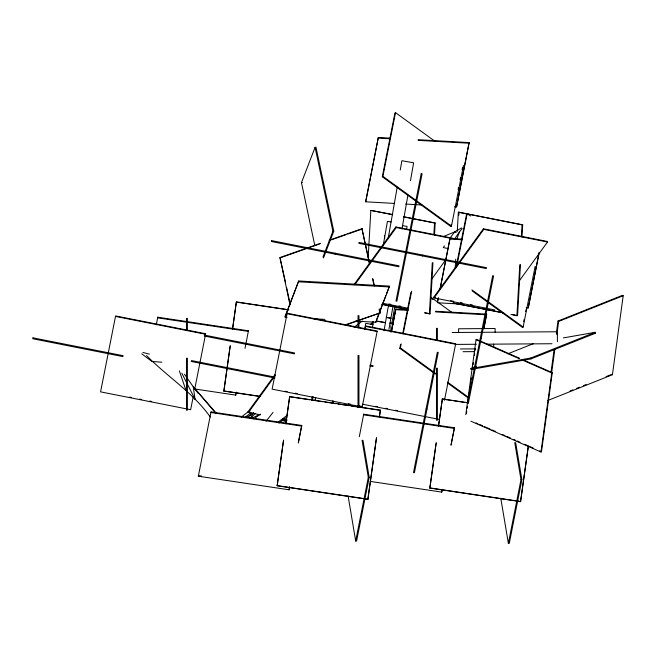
<?xml version="1.0" encoding="UTF-8"?>
<svg xmlns="http://www.w3.org/2000/svg" width="656" height="656" viewBox="0 0 656 656"><rect width="100%" height="100%" fill="white"/><g stroke="black" fill="none" stroke-linecap="round" stroke-linejoin="round"><path stroke-width="0.98" d="M332.83 402.661L332.945 400.619M333.428 403.629L333.543 401.587M368.188 257.341L370.837 210.404L392.395 214.487M432.944 262.753L430.065 313.765L429.401 313.822L432.279 262.802M433.895 234.241L434.526 223.015L403.678 216.906M434.493 235.209L435.19 222.966L403.342 216.66M502.988 312.896L453.23 303.047L453.345 301.006M455.182 268.361L455.707 259.177M457.257 231.625L458.355 212.241L459.011 212.191L522.701 224.803L522.012 237.046M458.839 215.25L459.011 212.191M520.454 264.589L517.576 315.61L516.92 315.659L519.798 264.647M521.405 236.078L522.037 224.852L458.355 212.241M157.727 317.209L157.661 317.857L248.37 331.428L248.435 330.788L157.727 317.209L156.284 324.827M289.64 486.809L289.05 489.794L198.342 476.215L198.415 475.567L201.433 476.026M211.019 411.886L210.953 412.526L301.662 426.105L301.727 425.457L211.019 411.886L198.342 476.215M194.438 388.934L235.758 395.117L235.824 394.469M289.05 489.794L289.509 487.154M363.703 414.198L363.637 414.846L454.346 428.417L454.411 427.769L363.703 414.198L359.308 436.732M370.181 481.397L441.734 492.107L442.193 489.466M465.817 414.674L476.043 339.693L476.551 339.365L519.552 358.258M466.465 413.337L466.744 411.312M467.154 408.27L467.433 406.244M467.843 403.202L468.122 401.177M469.089 394.084L469.368 392.058M469.778 389.016L470.057 386.991M470.475 383.949L470.746 381.923M471.024 379.898L471.303 377.872M472.541 368.754L472.82 366.729M473.099 364.695L473.37 362.67M474.337 355.577L474.616 353.551M475.034 350.509L475.305 348.484M550.966 372.715L554.14 349.41M556.354 333.199L558.01 321.038L622.552 295.307L623.2 295.7L612.425 374.732L547.875 400.463M551.327 375.134L554.927 348.787M556.854 334.601L558.65 321.432L623.2 295.7M470.877 421.193L540.987 452L551.762 372.969L552.27 372.641L523.291 359.906M540.987 452L541.487 451.672L552.27 372.641M259.145 396.388L223.868 391.107L230.084 346.598M232.486 329.402L236.373 301.916L288.779 309.755M223.868 391.107L230.297 345.409M232.552 329.222L236.373 301.916M376.552 437.47L367.868 499.355L277.16 485.776L283.376 441.275M285.918 423.063L289.665 396.585L380.373 410.156L379.381 417.241M277.16 485.776L283.589 440.078M285.852 423.899L289.665 396.585M315.142 400.636L315.569 397.602M315.208 400.455L315.634 397.421M367.868 499.355L376.347 438.659M379.455 416.404L380.373 410.156M528.392 445.85L520.552 501.668L429.844 488.089L436.06 443.587M438.602 425.375L442.349 398.897L468.548 402.817M429.844 488.089L436.273 442.39M438.528 426.211L442.349 398.897M520.552 501.668L528.318 446.031M364.72 329.115L365.745 323.342L372.977 324.613M383.284 244.991L387.45 221.359L391.066 221.999M372.05 324.589L372.575 321.579M372.436 327.672L373.485 321.743M388.286 237.792L397.208 187.19M400.242 169.994L401.874 160.72L413.633 162.795L410.467 180.736M384.022 330.69L388.516 305.22M401.964 228.96L407.925 195.168M388.934 329.279L393.034 306.016M406.54 229.444L407.073 226.418L402.554 225.623M394.871 306.213L391.927 322.883L390.123 322.563M193.192 396.79L190.642 409.697L100.573 391.862L115.604 315.93L205.672 333.765L194.668 389.352M236.996 370.517L237.177 369.623M235.758 395.117L236.349 392.132M245.024 348.352L248.435 330.788M335.126 254.134L335.306 253.232M298.382 442.374L301.727 425.457M298.316 443.021L301.662 426.105M311.461 400.578L312.248 396.593M312.363 400.586L313.15 396.601M389.549 138.088L378.323 137.457L365.712 201.146L365.769 201.802L394.33 203.417M365.769 201.802L378.323 137.457M463.464 165.378L451.451 226.082L450.852 226.517L382.309 176.784L394.92 113.094L395.519 112.652L434.329 140.819M382.309 176.784L382.907 176.341L395.519 112.652M364.916 329.386L365.605 325.909L455.674 343.744L444.473 400.324M391.304 331.911L395.83 309.025L408.073 309.714M391.55 331.575L395.83 309.025M362.965 440.266L369.205 477.347L356.593 541.028L355.691 541.028L368.303 477.338L362.063 440.258M435.33 374.117L399.816 348.352L400.603 344.367M402.776 333.42L410.853 292.617M399.816 348.352L400.414 347.91L401.201 343.933M403.169 333.978L411.648 291.19M422.636 255.971L422.817 255.069M450.852 226.517L451.246 224.524M458.142 189.699L458.536 187.706M460.11 179.744L460.504 177.76M462.078 169.797L462.472 167.805M437.404 302.104L438.192 298.127M439.963 289.173L450.016 238.423L462.259 239.112M437.454 302.769L438.438 297.791M440.209 288.837L450.016 238.423M418.118 139.703L469.13 142.582L456.568 206.927L454.526 206.812M456.568 206.927L469.13 142.582M437.331 352.19L413.493 472.599L414.395 472.779L438.233 352.362M455.969 267.787L466.605 214.053L467.203 213.618L470.508 216.013M456.765 266.361L467.203 213.618M451.066 444.686L454.411 427.769M441.734 492.107L442.128 490.114M451 445.334L454.346 428.417M492.697 275.61L467.671 401.989L468.573 402.169L493.599 275.791M483.882 328.082L486.637 314.15L435.625 311.272M483.931 328.738L486.637 314.15M523.718 321.506L524.111 319.521M525.694 311.559L526.087 309.566M472.164 290.928L522.537 327.483L523.135 327.041L535.157 266.344M539.043 252.503L528.26 307.894L526.219 307.779M528.26 307.894L539.093 253.159M515.649 442.579L521.889 479.659L509.277 543.348L508.375 543.34L520.987 479.651L514.747 442.57M314.831 245.639L301.465 182.647L315.077 147.338L315.971 147.223L333.781 231.207L323.482 257.931M355.503 321.112L375.904 322.26L389.516 286.098L298.71 280.973L285.098 316.29L285.106 317.135L287.139 317.25M285.106 317.135L298.71 280.973M322.957 257.086L332.895 231.322L315.077 147.338M376.273 320.456L385.835 295.643M386.573 293.732L389.147 287.057M456.625 239.383L459.774 231.338L462.267 228.518M250.338 418.339L253.405 412.599M454.797 238.735L459.774 231.338M260.375 414.838L248.435 412.476L248.001 411.878L274.962 374.715M248.435 412.476L275.397 375.314M353.912 284.753L395.863 226.951L452.583 238.177M354.953 284.524L396.298 227.542L452.025 238.579M444.44 245.926L443.251 247.558L448.163 248.591M450.369 237.726L454.518 231.986L461.512 227.919M431.82 278.972L446.203 259.153M494.78 309.944L434.075 297.922L433.641 297.332L483.374 228.788L547.063 241.4L547.498 241.998L519.339 280.809M434.075 297.922L483.816 229.387L547.498 241.998M266.098 421.193L272.994 412.435M250.559 418.43L255.168 413.346M354.06 327.303L362.383 321.03M241.146 417.15L249.813 410.615M244.557 417.642L250.863 412.886M247.845 416.798L251.018 414.403M370.378 324.392L373.084 322.35M247.369 417.462L253.667 412.714M393.346 314.896L395.609 313.191M277.898 422.308L287.664 414.945M278.956 423.079L286.237 417.585M253.864 418.848L260.489 414.108M251.724 418.274L258.997 414.74M443.407 236.529L454.518 231.986L456.166 232.56M563.381 337.906L595.287 332.297L595.55 333.174L531.007 358.906L471.18 369.418L470.918 368.549L476.609 366.278M507.933 353.789L533.566 343.572M471.18 369.418L474.026 368.287M470.918 368.549L530.745 358.028L595.287 332.297M570.015 390.992L572.86 389.861M576.657 388.344L579.51 387.212M583.307 385.695L586.152 384.564M606.087 376.618L610.834 374.724M289.919 304.548L279.956 257.554L320.472 243.302M329.156 240.244L361.964 228.706L369.549 262.933M281.293 257.447L319.882 243.876M331.46 239.801L345.933 234.709M347.86 234.036L362.333 228.944M345.048 324.909L380.152 312.928L346.384 324.802M592.557 333.699L595.55 333.174M301.465 182.647L302.359 182.532M332.895 231.322L333.781 231.207M434.526 223.015L435.19 222.966M522.037 224.852L522.701 224.803M453.23 303.047L503.644 312.846M452.132 332.502L556.452 331.772M455.231 344.416L476.428 344.269M487.195 344.187L551.934 343.736M460.389 348.967L475.625 348.861M463.07 351.706L474.673 351.624M368.303 477.338L369.205 477.347M520.987 479.651L521.889 479.659M378.373 138.121L389.598 138.752M418.167 140.359L469.179 143.238M405.556 204.049L421.882 204.975M450.065 239.079L462.308 239.768M298.71 281.826L389.516 286.951M438.47 302.826L461.939 304.146M395.888 309.689L408.13 310.378M435.674 311.928L486.686 314.806M313.666 318.75L324.892 319.382M161.876 362.194L151.938 361.472L141.712 353.805M142.901 352.452L149.371 354.125M237.308 302.244L288.706 309.935M442.275 399.078L451.344 400.439M453.362 400.734L464.448 402.399M466.465 402.694L468.482 402.997M289.591 396.765L309.747 399.783M311.764 400.086L322.85 401.743M324.868 402.046L335.954 403.702M337.971 404.006L349.058 405.662M351.075 405.966L380.3 410.336M223.942 390.927L260.219 396.355M429.918 487.908L520.626 501.487M277.234 485.596L367.942 499.175M386.376 317.356L390.894 318.152M386.359 317.471L390.878 318.275M377.626 321.178L385.457 322.555M376.618 321.169L385.433 322.719M389.935 323.613L393.551 324.244M370.837 210.404L392.731 214.742M408.59 237.341L409.492 237.521M433.641 297.332L435.625 297.726M450.557 300.678L452.55 301.071M460.504 302.646L462.496 303.039M470.459 304.622L472.451 305.015M512.598 314.618L517.576 315.61M510.942 314.478L516.92 315.659M388.918 303.966L390.91 304.359M398.864 305.934L400.857 306.327M382.382 303.179L407.261 308.107M382.292 304.31L407.171 309.238M425.088 312.781L430.065 313.765M381.636 304.359L407.507 309.484M424.424 312.83L429.401 313.822M480.282 338.299L481.184 338.48M365.507 326.401L455.576 344.236M287.057 313.707L377.126 331.534M370.05 365.072L373.051 365.663L372.87 366.565L369.869 365.966M115.505 316.422L205.574 334.257M191.396 360.554L274.987 377.11M191.216 361.456L274.815 378.012M426.105 408.909L427.007 409.09M375.691 406.302L377.692 406.695M385.695 408.278L387.696 408.68M395.707 410.262L397.708 410.656M362.579 404.219L439.643 419.471M285.229 391.222L287.23 391.616M295.233 393.198L297.234 393.6M348.279 403.702L350.279 404.104M358.283 405.687L362.284 406.482M248.001 411.878L250.986 412.468M282.826 418.774L284.819 419.168M283.261 419.373L287.246 420.16M282.178 420.299L286.155 421.095M281.514 420.357L286.492 421.341M129.691 397.11L131.692 397.511M139.695 399.094L141.696 399.488M149.707 401.078L151.708 401.472M476.043 339.693L519.044 358.586M521.848 359.824L551.762 372.969M476.059 422.923L477.929 423.743M479.798 424.563L482.603 425.793M484.472 426.613L490.081 429.081M491.951 429.901L495.69 431.55M502.234 434.42L505.038 435.65M506.908 436.478L510.647 438.118M513.451 439.348L515.321 440.168M517.19 440.996L519.995 442.226M524.669 444.276L527.473 445.514M529.343 446.334L533.082 447.974M539.626 450.852L541.487 451.672M558.01 321.038L558.65 321.432M611.777 374.346L612.425 374.732M279.956 257.554L285.631 282.785M382.907 176.341L451.451 226.082M471.935 289.886L523.135 327.041M430.369 296.807L451.836 312.387M430.598 297.84L433.075 299.644M400.414 347.91L436.748 374.281M447.482 382.071L468.958 397.651L468.359 398.085L447.712 383.104M210.346 417.068C193.044 392.575 167.231 376.659 146.575 355.568M194.586 388.303L216.029 412.919M184.426 374.174L193.241 386.761L215.488 412.911M194.455 388.401L198.096 393.297M483.374 228.788L483.816 229.387M395.863 226.951L396.298 227.542M193.381 396.749L195.045 399.242L193.241 386.761M181.802 373.157L195.045 399.242M179.359 370.878L185.82 389.91M530.745 358.028L531.007 358.906M372.936 278.931L374.42 285.934M379.299 308.927L380.152 312.928M361.964 228.706L369.385 263.704M372.567 278.702L374.051 285.696M379.143 309.698L379.775 312.691M286.688 287.787L290.296 304.786M500.782 498.248L508.375 543.34M348.098 495.936L355.691 541.028M384.4 235.66L384.711 238.595M557.362 332.756L557.428 341.71M495.132 332.198L495.108 328.525L458.577 328.779L458.601 332.453M493.64 344.146L493.665 346.901M390.886 325.581L390.927 332.01M375.904 321.415L375.904 322.26M437.404 340.603L437.404 328.361L436.486 328.361L436.486 340.603M437.404 368.147L437.404 420.176L436.486 420.176L436.486 368.147M358.947 327.902L358.947 315.659L358.028 315.659L358.028 327.902M358.947 355.445L358.947 407.474L358.028 407.474L358.028 355.445M187.403 330.624L187.403 318.381L186.484 318.381L186.484 330.624M187.403 358.168L187.403 410.197L186.484 410.197L186.484 358.168M32.98 337.848L32.8 338.75L122.869 356.585L123.049 355.683L32.98 337.848M204.524 335.126L204.352 336.028L294.421 353.863L294.593 352.961L204.524 335.126M271.617 240.621L271.436 241.523L398.815 266.746L398.987 265.844L271.617 240.621M287.156 313.207L272.117 389.139L362.186 406.974L377.225 331.042L287.156 313.207M359.127 242.458L358.947 243.36L486.326 268.583L486.506 267.681L359.127 242.458M421.201 173.651L395.986 301.03L396.88 301.211L422.103 173.832L421.201 173.651"/></g></svg>
